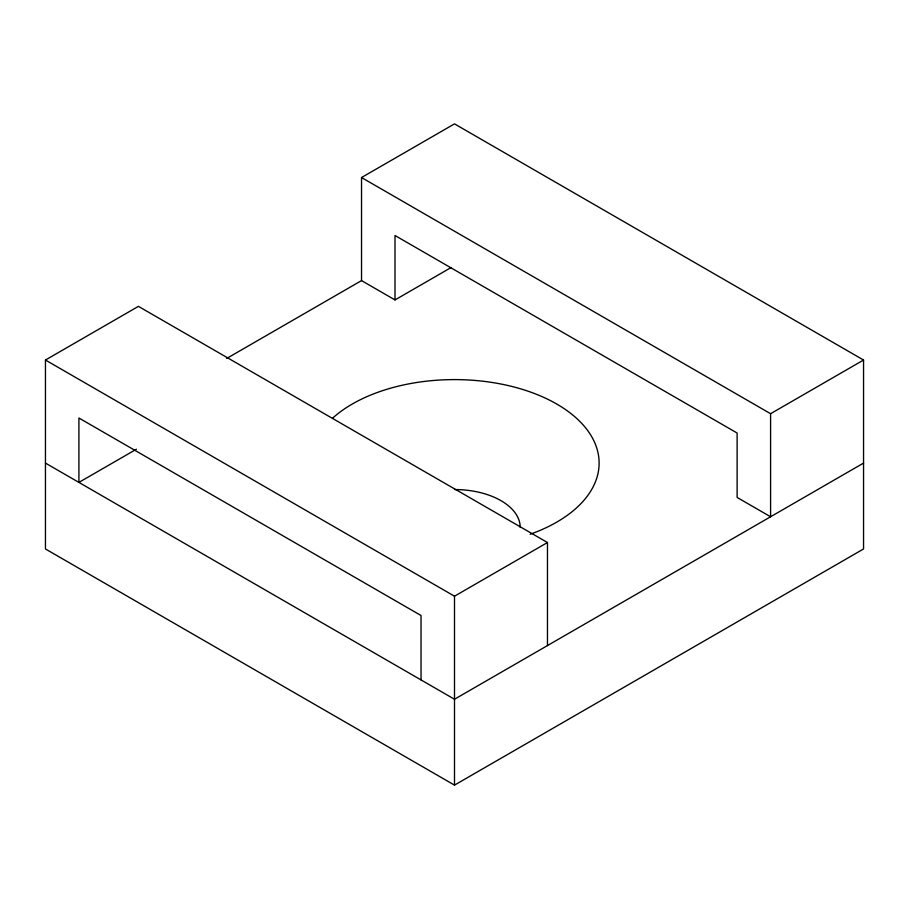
<?xml version="1.0" encoding="UTF-8"?>
<svg xmlns="http://www.w3.org/2000/svg" width="909" height="909" viewBox="0 0 909 909"><rect width="100%" height="100%" fill="white"/><g stroke="black" fill="none" stroke-linecap="round" stroke-linejoin="round"><path stroke-width="1.36" d="M226.682 358.453L361.532 280.597L361.532 177.539L454.5 123.874L863.55 360.032L863.55 548.968L454.5 785.126L45.45 548.968L45.45 360.032L138.418 306.356L547.468 542.525L547.468 645.572M136.407 449.216L78.913 482.406L78.913 418.004L421.037 615.518L421.037 679.932M361.532 280.597L395.006 299.925L451.273 267.439M45.45 360.032L454.5 596.202L547.468 542.525M361.532 177.539L770.582 413.709L863.55 360.032M863.55 463.09L454.5 699.248L45.45 463.09M770.582 413.709L770.582 516.766L737.119 497.439L737.119 433.025L395.006 235.511L395.006 299.925M454.5 596.202L454.5 785.126M454.5 489.542A65.732 37.951 0 0 1 520.232 527.493M332.842 417.947A144.622 83.492 0 0 1 557.796 404.653A144.622 83.492 0 0 1 530.186 534.231"/></g></svg>
